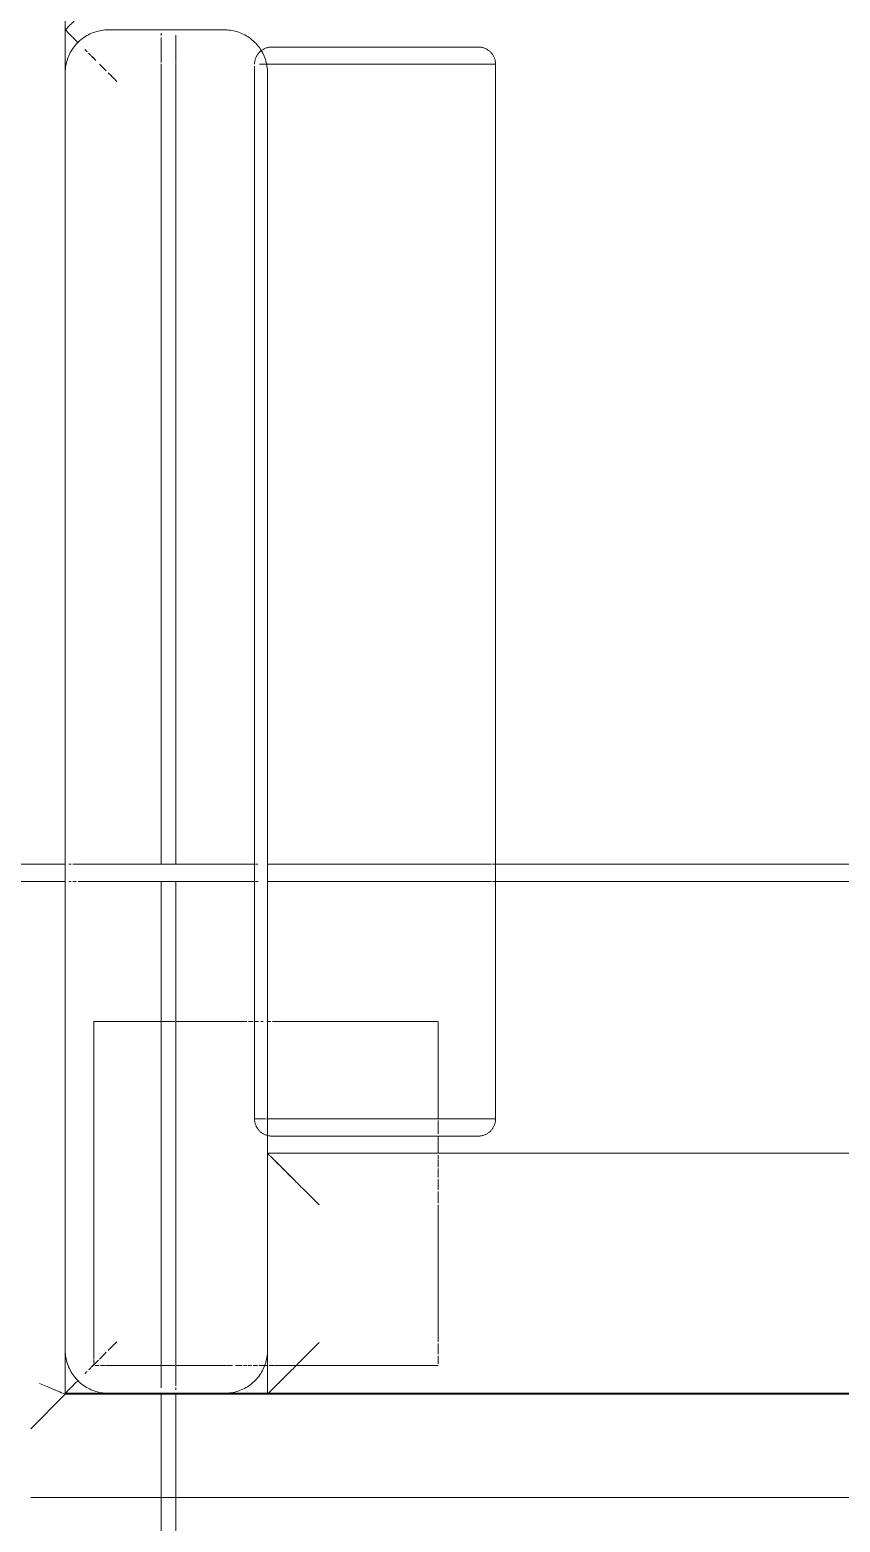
# Model space of a CAD drawing. Header units: millimetres. Extents: x -4185 to 186529, y -8553 to 29097.
# Drawn here: x 4511 to 4981, y 22938 to 23805 of the extents above; entities that cross this region are included whole.
import ezdxf

# ---------------------------------------------------------------- set-up
doc = ezdxf.new("R2010")
doc.units = ezdxf.units.MM
doc.layers.add('I-FURN-1', color=7, linetype='Continuous', lineweight=9, true_color=0xf0f0f0)

# ---------------------------------------------------------------- blocks, each defined once
blk = doc.blocks.new('Диван базовый _4 подушки_ - 1_56-26565671-План размещения напольных электротехнических лючков и розеток 1 этажа в осях 1-12')
at = {"layer": 'I-FURN-1'}
for p, q in [((-853, 360.08), (-853, 287.02)), ((-853, 284.28), (-853, 360.08)), ((-853, 360.08), (-853, 284.28)), ((-813.08, 360.08), (-793, 340)), ((-793, 340), (-813.08, 360.08)), ((-813.08, 360.08), (-793, 340)), ((-793, 340), (-767.5, 340)), ((-793, 287.02), (-793, 340)), ((-793, 340), (-793, 284.28)), ((-792.5, 340), (-792.5, 315)), ((-767.5, 340), (-792.5, 340)), ((-25, 340), (-767.5, 340)), ((-767.5, 340), (-495, 340)), ((-495, 340), (-767.5, 340)), ((-495, 340), (-485, 340)), ((-485, 340), (-495, 340)), ((-485, 340), (-25, 340)), ((-25, 340), (-485, 340)), ((-25, 340), (25, 340)), ((0, 340), (-25, 340)), ((-776.33, 322.62), (-776.33, 320.28)), ((-776.33, 320.28), (-776.33, 322.62)), ((-772.92, 323.33), (-775.04, 323.33)), ((-775.04, 323.33), (-772.92, 323.33)), ((-767.71, 323.33), (-772.38, 323.33)), ((-772.38, 323.33), (-767.71, 323.33)), ((-576.33, 323.33), (-767.5, 323.33)), ((-767.5, 323.33), (-576.33, 323.33)), ((-576.33, 284.28), (-576.33, 323.33)), ((-576.33, 323.33), (-576.33, 284.28)), ((-792.5, 315), (-792.5, 247.48)), ((-792.5, 315), (-792.5, 284.28)), ((-776.33, 319.58), (-776.33, 317.81)), ((-776.33, 317.81), (-776.33, 319.58)), ((-776.33, 317.81), (-776.33, 316.52)), ((-776.33, 316.52), (-776.33, 317.81)), ((-776.33, 316.17), (-776.33, 284.28)), ((-776.33, 284.28), (-776.33, 316.17)), ((0, 315), (0, 247.48)), ((0, 247.48), (0, 315)), ((-853, 287.02), (-853, -400)), ((-793, 222.48), (-793, 287.02)), ((-853, 276.39), (-853, 284.28)), ((-853, 284.28), (-853, 276.39)), ((-793, 284.28), (-793, 276.39)), ((-792.5, 284.28), (-792.5, 276.39)), ((-776.33, 284.28), (-776.33, 276.39)), ((-776.33, 276.39), (-776.33, 284.28)), ((-576.33, 276.39), (-576.33, 284.28)), ((-576.33, 284.28), (-576.33, 276.39)), ((-853, -400), (-853, 275.97)), ((-853, 275.97), (-853, -400)), ((-793, 275.94), (-793, 222.48)), ((-792.5, 275.94), (-792.5, 247.48)), ((-776.33, 275.93), (-776.33, 246.32)), ((-776.33, 246.32), (-776.33, 275.93)), ((-576.33, 234.6), (-576.33, 275.82)), ((-576.33, 275.82), (-576.33, 234.6)), ((-792.5, 247.48), (-792.5, 222.48)), ((-776.33, 245.97), (-776.33, 242.9)), ((-776.33, 242.9), (-776.33, 245.97)), ((-776.33, 241.11), (-776.33, 237.26)), ((-776.33, 237.26), (-776.33, 241.11)), ((-776.33, 236.48), (-776.33, 234.3)), ((-776.33, 234.3), (-776.33, 236.48)), ((-776.33, 233.73), (-776.33, 231.8)), ((-776.33, 231.8), (-776.33, 233.73)), ((-776.33, 230.87), (-776.33, 228.36)), ((-776.33, 228.36), (-776.33, 230.87)), ((-776.33, 227.6), (-776.33, 225.2)), ((-776.33, 225.2), (-776.33, 227.6)), ((-633, 230), (-633, 228.92)), ((-633, 228.92), (-633, 230)), ((-25, 230), (-633, 230)), ((-633, 230), (-633, 227.61)), ((-633, 227.61), (-633, 230)), ((-633, 225.16), (-633, 228.16)), ((-633, 227.65), (-633, 225.16)), ((-633, 227.09), (-633, 225.45)), ((-633, 225.45), (-633, 227.09)), ((-576.33, 230.92), (-576.33, 233.6)), ((-576.33, 233.6), (-576.33, 230.92)), ((-576.33, 227.68), (-576.33, 229.78)), ((-576.33, 229.78), (-576.33, 227.68)), ((-576.33, 225.11), (-576.33, 226.3)), ((-576.33, 226.3), (-576.33, 225.11)), ((-21.12, 230), (-25, 230)), ((-20, 230), (-19.6, 229.99)), ((-20, 224.67), (-20, 227.13)), ((-20, 227.13), (-20, 224.67)), ((-20, 226.96), (-20, 225.92)), ((-20, 225.92), (-20, 226.96)), ((-20, 225.21), (-20, 226.48)), ((-20, 226.48), (-20, 225.21)), ((-20, 225.59), (-20, 219.75)), ((-20, 219.3), (-20, 225.59)), ((-17.62, 229.71), (-17.24, 229.61)), ((-17.24, 229.61), (-16.85, 229.49)), ((-15.03, 228.68), (-14.69, 228.47)), ((-14.69, 228.47), (-14.35, 228.25)), ((-14.35, 228.25), (-14.03, 228.02)), ((-767.5, 222.48), (-793, 222.48)), ((-793, 222.48), (-793, -400)), ((-793, -400), (-793, 222.48)), ((-793, 222.48), (-793, -400)), ((-792.5, 221.98), (-792.5, -398.36)), ((-776.33, 225.2), (-776.33, 222.48)), ((-776.33, 222.48), (-776.33, 225.2)), ((-776.33, 221.46), (-776.33, 218.75)), ((-776.33, 218.75), (-776.33, 221.46)), ((-776.33, 218.47), (-776.33, 213.99)), ((-776.33, 213.99), (-776.33, 218.47)), ((-767.5, 222.48), (-25, 222.48)), ((-653, 222.48), (-767.5, 222.48)), ((-653, -400), (-653, 222.48)), ((-643, 218.5), (-643, 217.21)), ((-643, 160), (-643, 218.5)), ((-643, 217.21), (-643, 160)), ((-642.71, 222.38), (-642.61, 222.76)), ((-633, 225.04), (-633, 223.79)), ((-633, 223.79), (-633, 225.04)), ((-633, 224.55), (-633, 223.66)), ((-633, 223.66), (-633, 224.55)), ((-633, 223.13), (-633, 219.58)), ((-633, 189.62), (-633, 223.13)), ((-633, 223.02), (-633, 218.8)), ((-633, 189.82), (-633, 223.02)), ((-633, 219.58), (-633, 209.5)), ((-633, 218.8), (-633, 209.5)), ((-633, 217.68), (-633, 186.91)), ((-633, 186.91), (-633, 217.21)), ((-576.33, 220.62), (-576.33, 222.48)), ((-576.33, 222.48), (-576.33, 220.62)), ((-576.33, 161.92), (-576.33, 219.59)), ((-576.33, 219.59), (-576.33, 161.92)), ((-20, 218.8), (-20, 224.81)), ((-20, 224.81), (-20, 223.32)), ((-20, 219.58), (-20, 224.38)), ((-20, 224.38), (-20, 223.43)), ((-20, 223.43), (-20, 189.62)), ((-20, 223.32), (-20, 189.82)), ((-20, 219.75), (-20, 186.99)), ((-20, 186.79), (-20, 219.58)), ((-20, 216.49), (-20, 219.3)), ((-20, 209.5), (-20, 218.8)), ((-20, 186.91), (-20, 217.68)), ((-20, 217.21), (-20, 206.91)), ((-10, 218.5), (-10, 217.21)), ((-10, 160), (-10, 218.5)), ((-10, 217.21), (-10, 160)), ((-776.33, 213.7), (-776.33, 207.57)), ((-776.33, 207.57), (-776.33, 213.7)), ((-633, 209.5), (-633, 186.79)), ((-633, 209.5), (-633, 195)), ((-20, 213.16), (-20, 216.49)), ((-20, 197.27), (-20, 213.16)), ((-20, 195), (-20, 209.5)), ((-776.33, 207.48), (-776.33, 123.33)), ((-776.33, 123.33), (-776.33, 207.48)), ((-643, 204.68), (-643, 206.24)), ((-20, 206.91), (-20, 186.91)), ((-633, 195), (-633, 187.02)), ((-20, 191.97), (-20, 197.27)), ((-20, 187.02), (-20, 195)), ((-20, 187.69), (-20, 191.97)), ((-633, 183.97), (-633, 189.82)), ((-633, 183.91), (-633, 189.62)), ((-633, 186.26), (-633, 176.45)), ((-633, 186.07), (-633, 173.66)), ((-633, 160), (-633, 186.03)), ((-633, 186.03), (-633, 160)), ((-633, 160), (-633, 183.97)), ((-633, 160), (-633, 183.91)), ((-20, 189.82), (-20, 183.97)), ((-20, 189.62), (-20, 183.91)), ((-20, 160), (-20, 186.99)), ((-20, 186.27), (-20, 160)), ((-20, 178.12), (-20, 186.26)), ((-20, 160), (-20, 186.07)), ((-20, 186.03), (-20, 160)), ((-20, 160), (-20, 186.03)), ((-20, 183.97), (-20, 160)), ((-20, 183.91), (-20, 160)), ((-633, 176.45), (-633, 173.46)), ((-20, 161.64), (-20, 178.12)), ((-633, 173.28), (-633, 171.11)), ((-633, 173.09), (-633, 160)), ((-633, 171.11), (-633, 160)), ((-643, 160), (-643, 102.79)), ((-643, 101.5), (-643, 160)), ((-633, 133.97), (-633, 160)), ((-633, 160), (-633, 133.97)), ((-633, 160), (-633, 148.89)), ((-633, 136.09), (-633, 160)), ((-633, 160), (-633, 143.62)), ((-633, 136.03), (-633, 160)), ((-576.33, 123.66), (-576.33, 161.67)), ((-576.33, 161.67), (-576.33, 123.66)), ((-20, 160), (-20, 161.64)), ((-20, 160), (-20, 146.62)), ((-20, 133.01), (-20, 160)), ((-20, 146.72), (-20, 160)), ((-20, 160), (-20, 136.09)), ((-20, 133.97), (-20, 160)), ((-20, 160), (-20, 133.97)), ((-20, 158.36), (-20, 160)), ((-20, 160), (-20, 136.03)), ((-20, 146.91), (-20, 158.36)), ((-10, 160), (-10, 102.79)), ((-10, 101.5), (-10, 160)), ((-633, 148.89), (-633, 133.93)), ((-633, 143.55), (-633, 141.88)), ((-633, 141.88), (-633, 133.74)), ((-20, 133.74), (-20, 146.54)), ((-20, 133.93), (-20, 146.34)), ((-20, 146.24), (-20, 133.73)), ((-633, 130.38), (-633, 136.09)), ((-633, 130.18), (-633, 136.03)), ((-633, 133.21), (-633, 110.5)), ((-633, 102.79), (-633, 133.09)), ((-633, 133.09), (-633, 102.32)), ((-633, 132.98), (-633, 125)), ((-633, 96.57), (-633, 130.38)), ((-633, 96.68), (-633, 130.18)), ((-20, 136.09), (-20, 130.38)), ((-20, 136.03), (-20, 130.18)), ((-20, 100.42), (-20, 133.21)), ((-20, 102.79), (-20, 133.09)), ((-20, 133.09), (-20, 102.32)), ((-20, 133.01), (-20, 100.25)), ((-20, 125), (-20, 132.98)), ((-20, 128.03), (-20, 132.31)), ((-20, 130.38), (-20, 96.57)), ((-20, 130.18), (-20, 96.68)), ((-775.42, 123.33), (-770.76, 123.33)), ((-770.76, 123.33), (-775.42, 123.33)), ((-769.72, 123.33), (-763.62, 123.33)), ((-763.62, 123.33), (-769.72, 123.33)), ((-762.5, 123.33), (-683, 123.33)), ((-683, 123.33), (-762.5, 123.33)), ((-682.06, 123.33), (-675.24, 123.33)), ((-675.24, 123.33), (-682.06, 123.33)), ((-674.28, 123.33), (-668, 123.33)), ((-668, 123.33), (-674.28, 123.33)), ((-667.13, 123.33), (-661.79, 123.33)), ((-661.79, 123.33), (-667.13, 123.33)), ((-661.08, 123.33), (-657.02, 123.33)), ((-657.02, 123.33), (-661.08, 123.33)), ((-656.56, 123.33), (-654.02, 123.33)), ((-654.02, 123.33), (-656.56, 123.33)), ((-653, 123.33), (-642.95, 123.33)), ((-642.95, 123.33), (-653, 123.33)), ((-641.76, 123.33), (-640.44, 123.33)), ((-640.44, 123.33), (-641.76, 123.33)), ((-640.37, 123.33), (-633.87, 123.33)), ((-633.87, 123.33), (-640.37, 123.33)), ((-633, 125), (-633, 110.5)), ((-633, 123.33), (-576.33, 123.33)), ((-576.33, 123.33), (-633, 123.33)), ((-20, 122.73), (-20, 128.03)), ((-20, 110.5), (-20, 125)), ((-20, 106.84), (-20, 122.73)), ((-633, 110.5), (-633, 100.42)), ((-633, 110.5), (-633, 101.2)), ((-20, 101.2), (-20, 110.5)), ((-20, 103.51), (-20, 106.84)), ((-643, 102.79), (-643, 101.5)), ((-633, 101.2), (-633, 92.58)), ((-633, 100.42), (-633, 92.35)), ((-633, 94.79), (-633, 96.68)), ((-633, 95.33), (-633, 96.57)), ((-20, 100.7), (-20, 103.51)), ((-20, 92.58), (-20, 101.2)), ((-20, 93.15), (-20, 100.7)), ((-20, 92.35), (-20, 100.42)), ((-20, 100.25), (-20, 92.26)), ((-20, 96.68), (-20, 94.79)), ((-20, 96.57), (-20, 95.33)), ((-10, 102.79), (-10, 101.5)), ((-633, 90), (-633, 95.33)), ((-633, 90), (-633, 94.79)), ((-633, 92.39), (-633, 90)), ((-633, 91.08), (-633, 90)), ((-633, 90), (-20, 90)), ((-20, 95.33), (-20, 90)), ((-20, 94.79), (-20, 90)), ((-20, 92.1), (-20, 93.15)), ((-20, 90), (-20, 92.39)), ((-20, 90), (-20, 91.08))]:
    blk.add_line(p, q, dxfattribs=at)
at = {"layer": 'I-FURN-1', "flags": 128}
for points in [[(-767.5, 340), (-768.5, 339.98), (-769.5, 339.92), (-770.49, 339.82), (-771.48, 339.68), (-772.47, 339.5), (-773.44, 339.28), (-774.41, 339.03), (-775.36, 338.73), (-776.31, 338.4), (-777.24, 338.03), (-778.15, 337.62), (-779.04, 337.17), (-779.92, 336.7), (-780.78, 336.18), (-781.62, 335.63), (-782.43, 335.05), (-783.22, 334.44), (-783.98, 333.8), (-784.72, 333.12), (-785.43, 332.42), (-786.12, 331.69), (-786.77, 330.93), (-787.39, 330.15), (-787.98, 329.34), (-788.54, 328.51), (-789.06, 327.66), (-789.55, 326.78), (-790, 325.89), (-790.42, 324.98), (-790.8, 324.06), (-791.14, 323.12), (-791.45, 322.17), (-791.72, 321.2), (-791.95, 320.23), (-792.14, 319.25), (-792.29, 318.26), (-792.4, 317.27), (-792.47, 316.27), (-792.5, 315.27), (-792.5, 315)], [(0, 315), (-0.02, 316), (-0.08, 317), (-0.18, 317.99), (-0.32, 318.98), (-0.5, 319.97), (-0.72, 320.94), (-0.97, 321.91), (-1.27, 322.86), (-1.6, 323.81), (-1.97, 324.74), (-2.38, 325.65), (-2.83, 326.54), (-3.3, 327.42), (-3.82, 328.28), (-4.37, 329.12), (-4.95, 329.93), (-5.56, 330.72), (-6.2, 331.48), (-6.88, 332.22), (-7.58, 332.93), (-8.31, 333.62), (-9.07, 334.27), (-9.85, 334.89), (-10.66, 335.48), (-11.49, 336.04), (-12.34, 336.56), (-13.22, 337.05), (-14.11, 337.5), (-15.02, 337.92), (-15.94, 338.3), (-16.88, 338.64), (-17.83, 338.95), (-18.8, 339.22), (-19.77, 339.45), (-20.75, 339.64), (-21.74, 339.79), (-22.73, 339.9), (-23.73, 339.97), (-24.73, 340), (-25, 340)], [(-792.5, 247.48), (-792.48, 246.48), (-792.42, 245.49), (-792.32, 244.49), (-792.18, 243.5), (-792, 242.52), (-791.78, 241.54), (-791.53, 240.58), (-791.23, 239.62), (-790.9, 238.68), (-790.53, 237.75), (-790.12, 236.84), (-789.67, 235.94), (-789.2, 235.06), (-788.68, 234.2), (-788.13, 233.37), (-787.55, 232.55), (-786.94, 231.76), (-786.3, 231), (-785.62, 230.26), (-784.92, 229.55), (-784.19, 228.87), (-783.43, 228.22), (-782.65, 227.59), (-781.84, 227), (-781.01, 226.45), (-780.16, 225.92), (-779.28, 225.44), (-778.39, 224.98), (-777.48, 224.56), (-776.56, 224.18), (-775.62, 223.84), (-774.67, 223.53), (-773.7, 223.27), (-772.73, 223.04), (-771.75, 222.85), (-770.76, 222.7), (-769.77, 222.59), (-768.77, 222.52), (-767.77, 222.49), (-767.5, 222.48)], [(-25, 222.48), (-24, 222.5), (-23, 222.56), (-22.01, 222.66), (-21.02, 222.8), (-20.03, 222.98), (-19.06, 223.2), (-18.09, 223.46), (-17.14, 223.75), (-16.19, 224.09), (-15.26, 224.46), (-14.35, 224.87), (-13.46, 225.31), (-12.58, 225.79), (-11.72, 226.3), (-10.88, 226.85), (-10.07, 227.43), (-9.28, 228.05), (-8.52, 228.69), (-7.78, 229.36), (-7.07, 230.07), (-6.38, 230.8), (-5.73, 231.56), (-5.11, 232.34), (-4.52, 233.15), (-3.96, 233.98), (-3.44, 234.83), (-2.95, 235.7), (-2.5, 236.59), (-2.08, 237.5), (-1.7, 238.43), (-1.36, 239.36), (-1.05, 240.32), (-0.78, 241.28), (-0.55, 242.25), (-0.36, 243.24), (-0.21, 244.22), (-0.1, 245.22), (-0.03, 246.22), (0, 247.21), (0, 247.48)], [(0, 247.48), (0.02, 246.48)], [(-642.61, 222.76), (-642.49, 223.15), (-642.36, 223.52), (-642.21, 223.89), (-642.05, 224.26), (-641.87, 224.62), (-641.68, 224.97), (-641.47, 225.31), (-641.25, 225.65), (-641.02, 225.97), (-640.78, 226.29), (-640.52, 226.59), (-640.25, 226.89), (-639.97, 227.17), (-639.67, 227.45), (-639.37, 227.71), (-639.06, 227.96), (-638.74, 228.19), (-638.4, 228.41), (-638.06, 228.62), (-637.71, 228.82), (-637.36, 229), (-636.99, 229.17), (-636.62, 229.32), (-636.25, 229.46), (-635.87, 229.58), (-635.48, 229.69), (-635.09, 229.78), (-634.7, 229.85), (-634.3, 229.91), (-633.91, 229.96), (-633.51, 229.99), (-633.11, 230), (-633, 230)], [(-19.6, 229.99), (-19.2, 229.97), (-18.8, 229.93)], [(-18.8, 229.93), (-18.41, 229.87), (-18.01, 229.8), (-17.62, 229.71)], [(-16.85, 229.49), (-16.48, 229.36), (-16.11, 229.21), (-15.74, 229.05), (-15.38, 228.87), (-15.03, 228.68)], [(-14.03, 228.02), (-13.71, 227.78), (-13.41, 227.52)], [(-13.41, 227.52), (-13.11, 227.25), (-12.83, 226.97)], [(-12.83, 226.97), (-12.55, 226.67), (-12.29, 226.37)], [(-12.29, 226.37), (-12.04, 226.06), (-11.81, 225.74), (-11.59, 225.4), (-11.38, 225.06), (-11.18, 224.71), (-11, 224.36), (-10.83, 223.99), (-10.68, 223.62), (-10.54, 223.25), (-10.42, 222.87), (-10.31, 222.48), (-10.22, 222.09), (-10.15, 221.7), (-10.09, 221.3), (-10.04, 220.91), (-10.01, 220.51), (-10, 220.11), (-10, 220)], [(-643, 220), (-642.99, 220.4), (-642.97, 220.8), (-642.93, 221.2), (-642.87, 221.59), (-642.8, 221.99), (-642.71, 222.38)], [(-643, 215.92), (-643, 216.75), (-643, 217.48), (-643, 218.12), (-643, 218.67), (-643, 219.13), (-643, 219.49), (-643, 219.75), (-643, 219.92), (-643, 220), (-643, 220)], [(-643, 220), (-643, 219.95), (-643, 219.81), (-643, 219.57), (-643, 219.23), (-643, 218.8), (-643, 218.28), (-643, 217.66), (-643, 216.95), (-643, 216.15), (-643, 215.26), (-643, 214.29), (-643, 213.22), (-643, 212.07), (-643, 210.84), (-643, 209.52), (-643, 208.13), (-643, 206.65), (-643, 205.11), (-643, 203.49), (-643, 201.8), (-643, 200.05), (-643, 198.23), (-643, 196.35), (-643, 194.41), (-643, 192.42), (-643, 190.37), (-643, 188.28), (-643, 186.14), (-643, 183.96), (-643, 181.74), (-643, 179.49), (-643, 177.2), (-643, 174.89), (-643, 172.55), (-643, 170.2), (-643, 167.83), (-643, 165.44), (-643, 163.05), (-643, 160.65), (-643, 160)], [(-10, 160), (-10, 162.4), (-10, 164.79), (-10, 167.18), (-10, 169.56), (-10, 171.92), (-10, 174.26), (-10, 176.58), (-10, 178.87), (-10, 181.14), (-10, 183.37), (-10, 185.56), (-10, 187.71), (-10, 189.81), (-10, 191.87), (-10, 193.88), (-10, 195.83), (-10, 197.73), (-10, 199.56), (-10, 201.34), (-10, 203.04), (-10, 204.68), (-10, 206.24), (-10, 207.74), (-10, 209.15), (-10, 210.49), (-10, 211.74), (-10, 212.92), (-10, 214.01), (-10, 215.01), (-10, 215.92), (-10, 216.75), (-10, 217.48), (-10, 218.12), (-10, 218.67), (-10, 219.13), (-10, 219.49), (-10, 219.75), (-10, 219.92), (-10, 220), (-10, 220)], [(-10, 220), (-10, 219.95), (-10, 219.81), (-10, 219.57), (-10, 219.23), (-10, 218.8), (-10, 218.28), (-10, 217.66), (-10, 216.95), (-10, 216.15), (-10, 215.26)], [(-643, 212.92), (-643, 214.01), (-643, 215.01), (-643, 215.92)], [(-643, 207.74), (-643, 209.15), (-643, 210.49), (-643, 211.74)], [(-10, 215.26), (-10, 214.29), (-10, 213.22), (-10, 212.07), (-10, 210.84), (-10, 209.52), (-10, 208.13), (-10, 206.91)], [(-643, 196.47), (-643, 197.73), (-643, 199.56), (-643, 201.34), (-643, 203.04), (-643, 204.68)], [(-10, 206.65), (-10, 205.11), (-10, 203.49)], [(-10, 203.49), (-10, 201.8), (-10, 200.05), (-10, 198.23), (-10, 196.47)], [(-643, 186.03), (-643, 187.71), (-643, 189.81), (-643, 191.87), (-643, 193.88), (-643, 195.83)], [(-10, 196.35), (-10, 194.41), (-10, 192.42), (-10, 190.37), (-10, 188.28), (-10, 186.14)], [(-643, 173.02), (-643, 174.26), (-643, 176.58), (-643, 178.87), (-643, 181.14), (-643, 183.37), (-643, 185.56)], [(-10, 186.03), (-10, 183.96), (-10, 181.74), (-10, 179.49), (-10, 177.2), (-10, 174.89), (-10, 173.02)], [(-643, 160), (-643, 162.4), (-643, 164.79), (-643, 167.18), (-643, 169.56), (-643, 171.92)], [(-10, 172.55), (-10, 170.2), (-10, 167.83), (-10, 165.44), (-10, 163.05), (-10, 160.65), (-10, 160)], [(-643, 147.45), (-643, 149.8), (-643, 152.17), (-643, 154.56), (-643, 156.95), (-643, 159.35), (-643, 160)], [(-643, 160), (-643, 157.6), (-643, 155.21), (-643, 152.82), (-643, 150.44), (-643, 148.08), (-643, 145.74), (-643, 143.42), (-643, 141.13), (-643, 138.86), (-643, 136.63), (-643, 134.44), (-643, 132.29), (-643, 130.19), (-643, 128.13), (-643, 126.12), (-643, 124.17), (-643, 122.27), (-643, 120.44), (-643, 118.66), (-643, 116.96), (-643, 115.32), (-643, 113.76), (-643, 112.26), (-643, 110.85), (-643, 109.51), (-643, 108.26), (-643, 107.08), (-643, 105.99), (-643, 104.99), (-643, 104.08), (-643, 103.25), (-643, 102.52), (-643, 101.88), (-643, 101.33), (-643, 100.87), (-643, 100.51), (-643, 100.25), (-643, 100.08), (-643, 100), (-643, 100)], [(-10, 160), (-10, 157.6), (-10, 155.21), (-10, 152.82), (-10, 150.44), (-10, 148.08)], [(-10, 100), (-10, 100.05), (-10, 100.19), (-10, 100.43), (-10, 100.77), (-10, 101.2), (-10, 101.72), (-10, 102.34), (-10, 103.05), (-10, 103.85), (-10, 104.74), (-10, 105.71), (-10, 106.78), (-10, 107.93), (-10, 109.16), (-10, 110.48), (-10, 111.87), (-10, 113.35), (-10, 114.89), (-10, 116.51), (-10, 118.2), (-10, 119.95), (-10, 121.77), (-10, 123.65), (-10, 125.59), (-10, 127.58), (-10, 129.63), (-10, 131.72), (-10, 133.86), (-10, 136.04), (-10, 138.26), (-10, 140.51), (-10, 142.8), (-10, 145.11), (-10, 147.45), (-10, 149.8), (-10, 152.17), (-10, 154.56), (-10, 156.95), (-10, 159.35), (-10, 160)], [(-643, 133.97), (-643, 136.04), (-643, 138.26), (-643, 140.51), (-643, 142.8), (-643, 145.11), (-643, 146.98)], [(-10, 146.98), (-10, 145.74), (-10, 143.42), (-10, 141.13), (-10, 138.86), (-10, 136.63), (-10, 134.44)], [(-643, 123.65), (-643, 125.59), (-643, 127.58), (-643, 129.63), (-643, 131.72), (-643, 133.86)], [(-10, 133.97), (-10, 132.29), (-10, 130.19), (-10, 128.13), (-10, 126.12), (-10, 124.17)], [(-643, 116.51), (-643, 118.2), (-643, 119.95), (-643, 121.77), (-643, 123.53)], [(-10, 123.53), (-10, 122.27), (-10, 120.44), (-10, 118.66), (-10, 116.96)], [(-643, 113.35), (-643, 114.89), (-643, 116.51)], [(-643, 104.74), (-643, 105.71), (-643, 106.78), (-643, 107.93), (-643, 109.16), (-643, 110.48), (-643, 111.87), (-643, 113.09)], [(-10, 116.96), (-10, 115.32), (-10, 113.76)], [(-643, 100), (-643, 100.05), (-643, 100.19), (-643, 100.43), (-643, 100.77), (-643, 101.2), (-643, 101.72), (-643, 102.34), (-643, 103.05), (-643, 103.85), (-643, 104.74)], [(-10, 112.26), (-10, 110.85), (-10, 109.51), (-10, 108.26)], [(-10, 107.08), (-10, 105.99), (-10, 104.99), (-10, 104.08)], [(-633, 90), (-633.4, 90.01), (-633.8, 90.03), (-634.2, 90.07), (-634.59, 90.13), (-634.99, 90.2), (-635.38, 90.29), (-635.76, 90.39), (-636.15, 90.51), (-636.52, 90.64), (-636.89, 90.79), (-637.26, 90.95), (-637.62, 91.13), (-637.97, 91.32), (-638.31, 91.53), (-638.65, 91.75), (-638.97, 91.98), (-639.29, 92.22), (-639.59, 92.48), (-639.89, 92.75), (-640.17, 93.03), (-640.45, 93.33), (-640.71, 93.63), (-640.96, 93.94), (-641.19, 94.26), (-641.41, 94.6), (-641.62, 94.94), (-641.82, 95.29), (-642, 95.64), (-642.17, 96.01), (-642.32, 96.38), (-642.46, 96.75), (-642.58, 97.13), (-642.69, 97.52), (-642.78, 97.91), (-642.85, 98.3), (-642.91, 98.7), (-642.96, 99.09), (-642.99, 99.49), (-643, 99.89), (-643, 100)], [(-10, 100), (-10.01, 99.6), (-10.03, 99.2), (-10.07, 98.8), (-10.13, 98.41), (-10.2, 98.01), (-10.29, 97.62), (-10.39, 97.24), (-10.51, 96.85), (-10.64, 96.48), (-10.79, 96.11), (-10.95, 95.74), (-11.13, 95.38), (-11.32, 95.03), (-11.53, 94.69), (-11.75, 94.35), (-11.98, 94.03), (-12.22, 93.71), (-12.48, 93.41), (-12.75, 93.11), (-13.03, 92.83), (-13.33, 92.55), (-13.63, 92.29), (-13.94, 92.04), (-14.26, 91.81), (-14.6, 91.59), (-14.94, 91.38), (-15.29, 91.18), (-15.64, 91), (-16.01, 90.83), (-16.38, 90.68), (-16.75, 90.54), (-17.13, 90.42), (-17.52, 90.31), (-17.91, 90.22), (-18.3, 90.15), (-18.7, 90.09), (-19.09, 90.04), (-19.49, 90.01), (-19.89, 90), (-20, 90)], [(-10, 104.08), (-10, 103.25), (-10, 102.52), (-10, 101.88), (-10, 101.33), (-10, 100.87), (-10, 100.51), (-10, 100.25), (-10, 100.08), (-10, 100), (-10, 100)]]:
    blk.add_lwpolyline(points, dxfattribs=at)
at = {"layer": 'I-FURN-1'}
for points, knots in [([(-793, 340), (-793, 340), (-792.86, 340.34), (-792.23, 341.86), (-791.4, 343.87), (-790.58, 345.84), (-789.68, 348.02), (-788.42, 351.08), (-787.32, 353.68), (-786.79, 355)], [0, 0, 0, 0, 0.166667, 0.333333, 0.5, 0.583333, 0.666667, 0.833333, 1, 1, 1, 1]), ([(-786.79, 355), (-787.34, 353.69), (-788.41, 351.07), (-789.68, 348.02), (-790.58, 345.84), (-791.4, 343.87), (-792.23, 341.86), (-792.86, 340.34), (-793, 340), (-793, 340)], [-1, -1, -1, -1, -0.833333, -0.666667, -0.583333, -0.5, -0.333333, -0.166667, 0, 0, 0, 0]), ([(-784.9, 332.4), (-784.95, 332.45), (-785.43, 332.94), (-786.73, 334.23), (-788.56, 336.06), (-790.29, 337.8), (-791.99, 339.48), (-792.49, 340), (-792.5, 340)], [-0.4632467, -0.4632467, -0.4632467, -0.4632467, -0.4583333, -0.4166667, -0.3333333, -0.25, -0.1666667, 0, 0, 0, 0]), ([(-792.5, 340), (-792.5, 339.99), (-791.98, 339.49), (-790.3, 337.79), (-788.56, 336.06), (-786.73, 334.23), (-785.44, 332.93), (-784.95, 332.45), (-784.9, 332.4)], [0, 0, 0, 0, 0.1666667, 0.25, 0.3333333, 0.4166667, 0.4583333, 0.4632467, 0.4632467, 0.4632467, 0.4632467]), ([(0, 340), (0, 339.99), (-0.52, 339.49), (-2.2, 337.79), (-3.94, 336.06), (-5.77, 334.23), (-7.06, 332.93), (-7.55, 332.45), (-7.6, 332.4)], [0, 0, 0, 0, 0.1666667, 0.25, 0.3333333, 0.4166667, 0.4583333, 0.4632467, 0.4632467, 0.4632467, 0.4632467]), ([(-7.6, 332.4), (-7.55, 332.45), (-7.07, 332.94), (-5.77, 334.23), (-3.94, 336.06), (-2.21, 337.8), (-0.51, 339.48), (-0.01, 340), (0, 340)], [-0.4632467, -0.4632467, -0.4632467, -0.4632467, -0.4583333, -0.4166667, -0.3333333, -0.25, -0.1666667, 0, 0, 0, 0]), ([(0, 340), (0.01, 340), (0.51, 339.48), (2.21, 337.8), (3.94, 336.06), (5.77, 334.23), (7.07, 332.94), (7.55, 332.45), (7.6, 332.4)], [0, 0, 0, 0, 0.1666667, 0.25, 0.3333333, 0.4166667, 0.4583333, 0.4632467, 0.4632467, 0.4632467, 0.4632467]), ([(-779.8, 327.31), (-780.12, 327.63), (-780.55, 328.06), (-780.98, 328.48), (-781.08, 328.58)], [-0.60855883, -0.60855883, -0.60855883, -0.60855883, -0.58333333, -0.57474315, -0.57474315, -0.57474315, -0.57474315]), ([(-781.08, 328.58), (-780.98, 328.47), (-780.56, 328.05), (-780.13, 327.63), (-779.81, 327.3)], [0.57474315, 0.57474315, 0.57474315, 0.57474315, 0.58333333, 0.60855883, 0.60855883, 0.60855883, 0.60855883]), ([(-773.25, 320.75), (-773.49, 321), (-774.84, 322.34), (-776.15, 323.65), (-777.19, 324.68)], [-0.76667773, -0.76667773, -0.76667773, -0.76667773, -0.75, -0.67436024, -0.67436024, -0.67436024, -0.67436024]), ([(-777.18, 324.69), (-776.72, 324.22), (-775.67, 323.18), (-774.35, 321.85), (-773.5, 320.99), (-773.25, 320.75)], [0.67436024, 0.67436024, 0.67436024, 0.67436024, 0.70833333, 0.75, 0.76667773, 0.76667773, 0.76667773, 0.76667773]), ([(-15.32, 324.69), (-15.78, 324.22), (-16.61, 323.4), (-17.46, 322.54), (-17.83, 322.17)], [0.67436024, 0.67436024, 0.67436024, 0.67436024, 0.70833333, 0.73413404, 0.73413404, 0.73413404, 0.73413404]), ([(-12.7, 327.31), (-12.38, 327.63), (-11.95, 328.06), (-11.52, 328.48), (-11.42, 328.58)], [-0.60855883, -0.60855883, -0.60855883, -0.60855883, -0.58333333, -0.57474315, -0.57474315, -0.57474315, -0.57474315]), ([(-11.42, 328.58), (-11.52, 328.47), (-11.94, 328.05), (-12.37, 327.63), (-12.69, 327.3)], [0.57474315, 0.57474315, 0.57474315, 0.57474315, 0.58333333, 0.60855883, 0.60855883, 0.60855883, 0.60855883]), ([(-768.68, 316.17), (-769.21, 316.7), (-770.52, 318.02), (-771.81, 319.32), (-772.58, 320.08)], [-0.86814782, -0.86814782, -0.86814782, -0.86814782, -0.83333333, -0.78184068, -0.78184068, -0.78184068, -0.78184068]), ([(-772.58, 320.07), (-771.82, 319.31), (-770.52, 318.02), (-769.2, 316.71), (-768.67, 316.18)], [0.78184068, 0.78184068, 0.78184068, 0.78184068, 0.83333333, 0.86814782, 0.86814782, 0.86814782, 0.86814782]), ([(-19.92, 320.07), (-20.68, 319.31), (-21.98, 318.02), (-23.3, 316.71), (-23.83, 316.18)], [0.78184068, 0.78184068, 0.78184068, 0.78184068, 0.83333333, 0.86814782, 0.86814782, 0.86814782, 0.86814782]), ([(-23.82, 316.17), (-23.29, 316.7), (-21.98, 318.02), (-20.69, 319.32), (-19.92, 320.08)], [-0.86814782, -0.86814782, -0.86814782, -0.86814782, -0.83333333, -0.78184068, -0.78184068, -0.78184068, -0.78184068]), ([(-793, 222.48), (-792.99, 222.48), (-792.49, 221.97), (-790.79, 220.28), (-789.06, 218.54), (-787.23, 216.72), (-785.56, 215.06), (-783.79, 213.27), (-781.31, 210.8), (-778.58, 208.07), (-776.29, 205.76), (-773.88, 203.38), (-769.54, 199.03), (-765.68, 195.1), (-763, 192.48)], [0, 0, 0, 0, 0.166667, 0.25, 0.333333, 0.416667, 0.458333, 0.5, 0.583333, 0.666667, 0.708333, 0.75, 0.833333, 1, 1, 1, 1]), ([(-790.99, 220.47), (-790.66, 220.15), (-790.12, 219.6), (-789.42, 218.9), (-789.12, 218.6), (-789.03, 218.52)], [0.3333333, 0.3333333, 0.3333333, 0.3333333, 0.4166667, 0.4583333, 0.4738398, 0.4738398, 0.4738398, 0.4738398]), ([(-788.61, 218.09), (-788.14, 217.63), (-787.16, 216.64), (-785.79, 215.28), (-784.64, 214.13), (-783.45, 212.93), (-782.51, 212), (-781.88, 211.37)], [0.5, 0.5, 0.5, 0.5, 0.5833333, 0.6666667, 0.7083333, 0.75, 0.8333333, 0.8333333, 0.8333333, 0.8333333]), ([(-653, 222.48), (-653, 222.47), (-653.52, 221.97), (-655.2, 220.27), (-656.94, 218.54), (-658.77, 216.72), (-660.43, 215.05), (-662.22, 213.27), (-664.68, 210.8), (-667.41, 208.07), (-669.72, 205.77), (-672.11, 203.37), (-676.46, 199.02), (-680.38, 195.16), (-683, 192.48)], [0, 0, 0, 0, 0.166667, 0.25, 0.333333, 0.416667, 0.458333, 0.5, 0.583333, 0.666667, 0.708333, 0.75, 0.833333, 1, 1, 1, 1]), ([(-657.39, 218.09), (-657.85, 217.63), (-658.84, 216.64), (-660.21, 215.28), (-661.36, 214.12), (-662.56, 212.93), (-664.73, 210.76), (-666.66, 208.79), (-668, 207.48)], [0.5, 0.5, 0.5, 0.5, 0.5833333, 0.6666667, 0.7083333, 0.75, 0.8333333, 1, 1, 1, 1]), ([(-655.01, 220.47), (-655.34, 220.15), (-655.88, 219.6), (-656.59, 218.9), (-656.89, 218.6), (-656.97, 218.52)], [0.3333333, 0.3333333, 0.3333333, 0.3333333, 0.4166667, 0.4583333, 0.4738398, 0.4738398, 0.4738398, 0.4738398])]:
    blk.add_open_spline(points, degree=3, knots=knots, dxfattribs=at)
for points in [[(0, 340), (0, 339.99), (0.34, 339.65), (1.02, 338.98)], [(-778.94, 326.44), (-778.47, 325.96), (-777.99, 325.49), (-777.5, 325)], [(-777.5, 325), (-777.99, 325.49), (-778.46, 325.97), (-778.93, 326.44)], [(-17.83, 322.17), (-16.97, 323.03), (-16.13, 323.87), (-15.31, 324.68)], [(-13.56, 326.44), (-14.03, 325.96), (-14.51, 325.49), (-15, 325)], [(-15, 325), (-14.51, 325.49), (-14.04, 325.97), (-13.57, 326.44)], [(-762.5, 310), (-764.22, 311.69), (-765.9, 313.37), (-767.55, 315.03)], [(-767.53, 315.05), (-765.87, 313.4), (-764.19, 311.72), (-762.5, 310)], [(-24.97, 315.05), (-26.63, 313.4), (-28.31, 311.72), (-30, 310)], [(-30, 310), (-28.28, 311.69), (-26.6, 313.37), (-24.95, 315.03)], [(-793, 222.48), (-793, 222.48), (-792.83, 222.31), (-792.49, 221.97)], [(-653, 222.48), (-653.01, 222.48), (-653.17, 222.31), (-653.51, 221.97)], [(-781.88, 211.37), (-780.62, 210.11), (-779.31, 208.82), (-778, 207.48)]]:
    blk.add_open_spline(points, degree=3, dxfattribs=at)
blk = doc.blocks.new('1_56 Диван в зоне ожидания1 - 1_56 Диван в зоне ожидания-31224257-План размещения напольных электротехнических лючков и розеток 1 этажа в осях 1-12')
at = {"layer": 'I-FURN-1'}
for p, q in [((-16485.93, 19263.39), (-16485.93, 19234.05)), ((-16475.93, 19234.05), (-16475.93, 19263.39)), ((-16485.93, 19225.57), (-16485.93, 19243.97)), ((-16475.93, 19243.97), (-16475.93, 19225.59)), ((-16485.93, 19234.05), (-16485.93, 19213.97)), ((-16475.93, 19213.97), (-16475.93, 19234.05)), ((-16485.93, 19221.92), (-16485.93, 19225.09)), ((-16475.93, 19225.09), (-16475.93, 19221.94)), ((-16485.93, 19218.76), (-16485.93, 19221.47)), ((-16485.93, 19216.28), (-16485.93, 19218.37)), ((-16485.93, 19214.67), (-16485.93, 19215.98)), ((-16475.93, 19221.47), (-16475.93, 19218.77)), ((-16475.93, 19218.37), (-16475.93, 19216.29)), ((-16475.93, 19215.98), (-16475.93, 19214.68)), ((-16485.93, 19211.96), (-16485.93, 19210.46)), ((-16485.93, 19207.61), (-16485.93, 19209.58)), ((-16485.93, 19209.58), (-16485.93, 19207.61)), ((-16485.93, 19205.19), (-16485.93, 19206.47)), ((-16485.93, 19206.47), (-16485.93, 19150.36)), ((-16485.93, 19201.26), (-16485.93, 19204.18)), ((-16475.93, 19210.49), (-16475.93, 19211.96)), ((-16475.93, 19150.36), (-16475.93, 19209.58)), ((-16475.93, 19209.58), (-16475.93, 19207.66)), ((-16475.93, 19206.47), (-16475.93, 19205.19)), ((-16475.93, 19204.23), (-16475.93, 19201.34)), ((-16485.93, 19158.25), (-16485.93, 19200.4)), ((-16475.93, 19200.45), (-16475.93, 19158.25)), ((-16843.93, 19158.25), (-17575.93, 19158.25)), ((-16783.93, 19158.25), (-16843.93, 19158.25)), ((-16485.93, 19158.25), (-16780.33, 19158.25)), ((-16485.93, 19150.36), (-16485.93, 19158.25)), ((-16485.93, 19149.72), (-16485.93, 19158.25)), ((-16485.93, 19158.25), (-16485.93, 19150.36)), ((-16475.93, 19150.36), (-16475.93, 19158.25)), ((-16475.93, 19158.25), (-16475.93, 19149.72)), ((-16475.93, 19158.25), (-16475.93, 19150.36)), ((-16010.67, 19158.25), (-16475.93, 19158.25)), ((-15995.32, 19158.25), (-16009.92, 19158.25)), ((-15992.94, 19158.25), (-15994.24, 19158.25)), ((-17575.93, 19149.72), (-16843.93, 19149.72)), ((-16843.93, 19149.72), (-16783.93, 19149.72)), ((-16781.42, 19149.72), (-16780.03, 19149.72)), ((-16779.03, 19149.72), (-16485.93, 19149.72)), ((-16485.93, 19150.36), (-16485.93, 19149.75)), ((-16485.93, 19103.97), (-16485.93, 19149.75)), ((-16485.93, 19149.75), (-16485.93, 19149.72)), ((-16485.93, 19149.75), (-16485.93, 19103.97)), ((-16475.93, 19149.75), (-16475.93, 19150.36)), ((-16475.93, 19103.97), (-16475.93, 19149.75)), ((-16475.93, 19149.72), (-16475.93, 19149.75)), ((-16475.93, 19149.75), (-16475.93, 19103.97)), ((-16475.93, 19149.72), (-16009.92, 19149.72)), ((-16009.57, 19149.72), (-15993.93, 19149.72)), ((-16485.93, 19101.99), (-16485.93, 19103.44)), ((-16485.93, 19103.44), (-16485.93, 19101.99)), ((-16475.93, 19102.03), (-16475.93, 19103.4)), ((-16475.93, 19103.4), (-16475.93, 19102.14)), ((-16485.93, 19096.65), (-16485.93, 18966.36)), ((-16485.93, 18971.78), (-16485.93, 19096.46)), ((-16475.93, 18966.36), (-16475.93, 19096.65)), ((-16475.93, 19096.46), (-16475.93, 18966.36)), ((-16485.93, 18966.36), (-16485.93, 18971.04)), ((-16485.93, 18963.97), (-16485.93, 18965.82)), ((-16485.93, 18965.82), (-16485.93, 18963.97)), ((-16485.93, 18717.09), (-16485.93, 18963.97)), ((-16485.93, 18963.97), (-16485.93, 18717.09)), ((-16475.93, 18963.97), (-16475.93, 18965.78)), ((-16475.93, 18965.78), (-16475.93, 18963.97)), ((-16475.93, 18717.09), (-16475.93, 18963.97)), ((-16475.93, 18963.97), (-16475.93, 18717.09))]:
    blk.add_line(p, q, dxfattribs=at)

msp = doc.modelspace()

# ---------------------------------------------------------------- block references
at = {"layer": 'I-FURN-1'}
for name, p, rotation in [('1_56 Диван в зоне ожидания1 - 1_56 Диван в зоне ожидания-31224257-План размещения напольных электротехнических лючков и розеток 1 этажа в осях 1-12', (23745.09, 39795.93), 89.99999999999987), ('Диван базовый _4 подушки_ - 1_56-26565671-План размещения напольных электротехнических лючков и розеток 1 этажа в осях 1-12', (4871.12, 23805), 89.99999999999997)]:
    msp.add_blockref(name, p, dxfattribs=dict(at, rotation=rotation))

doc.saveas('drawing.dxf')
